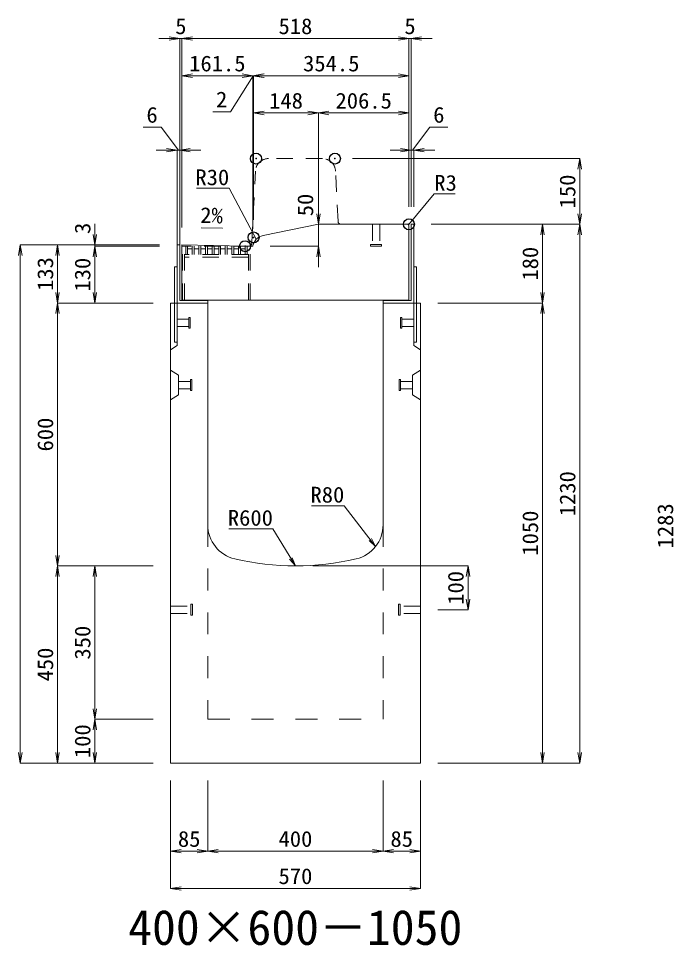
# Model space of a CAD drawing. Units: millimetres at full size. Extents: x -1809 to 57027, y -20349 to 17321.
# Drawn here: x 36436 to 37931, y -13612 to -11496 of the extents above; entities that cross this region are included whole.
import ezdxf
from ezdxf.enums import TextEntityAlignment as Align

# ---------------------------------------------------------------- set-up
doc = ezdxf.new("R2010")
doc.units = ezdxf.units.MM
doc.header["$LTSCALE"] = 50
doc.header["$PDMODE"] = 32
doc.header["$PDSIZE"] = 25
doc.linetypes.add('USER1', pattern=[2, 1, -1])
doc.linetypes.add('USER2', pattern=[1.35, 0.75, -0.6])
for name, color, linetype, lineweight in [('インサート', 3, 'USER2', 9), ('グレーチング', 7, 'USER2', 5), ('受枠', 3, 'Continuous', 5), ('寸法線', 7, 'Continuous', 13), ('引出線', 4, 'Continuous', 13), ('本体', 2, 'Continuous', 13)]:
    doc.layers.add(name, color=color, linetype=linetype, lineweight=lineweight)
doc.layers.add('作業エリア', color=11, linetype='Continuous')
doc.layers.add('文字', color=7, linetype='Continuous')
doc.styles.add('ＭＳ 明朝', font='')
doc.styles.get('ＭＳ 明朝').set_extended_font_data('MS Mincho')

# ---------------------------------------------------------------- blocks, each defined once
blk = doc.blocks.new('open_arrow')
at = {"color": 0, "linetype": 'Continuous', "lineweight": -2}
blk.add_lwpolyline([(7.5, 1.25), (0, 0), (7.5, -1.25)], dxfattribs=at)

msp = doc.modelspace()

# ---------------------------------------------------------------- linework, layer by layer
at = {"layer": 'インサート'}
for p, q in [((37243.74, -11966.05), (37243.74, -12012.05)), ((37243.74, -11966.05), (37260.74, -11966.05)), ((37260.74, -11966.05), (37260.74, -12012.05)), ((37239.74, -12016.05), (37239.74, -12012.05)), ((37239.74, -12012.05), (37264.74, -12012.05)), ((37239.74, -12016.05), (37264.74, -12016.05)), ((37264.74, -12012.05), (37264.74, -12016.05)), ((36798.24, -12182.55), (36825.24, -12182.55)), ((36798.24, -12182.55), (36798.24, -12199.55)), ((36828.24, -12178.55), (36825.24, -12178.55)), ((36825.24, -12178.55), (36825.24, -12203.55)), ((36828.24, -12203.55), (36828.24, -12178.55)), ((37308.24, -12178.55), (37311.24, -12178.55)), ((37308.24, -12203.55), (37308.24, -12178.55)), ((37311.24, -12178.55), (37311.24, -12203.55)), ((37338.24, -12182.55), (37311.24, -12182.55)), ((37338.24, -12182.55), (37338.24, -12199.55)), ((36798.24, -12199.55), (36825.24, -12199.55)), ((36825.24, -12203.55), (36828.24, -12203.55)), ((37311.24, -12203.55), (37308.24, -12203.55)), ((37338.24, -12199.55), (37311.24, -12199.55)), ((36801.44, -12324.55), (36828.44, -12324.55)), ((36801.44, -12324.55), (36801.44, -12341.55)), ((36831.44, -12320.55), (36828.44, -12320.55)), ((36828.44, -12320.55), (36828.44, -12345.55)), ((36831.44, -12345.55), (36831.44, -12320.55)), ((37305.04, -12320.55), (37308.04, -12320.55)), ((37305.04, -12345.55), (37305.04, -12320.55)), ((37308.04, -12320.55), (37308.04, -12345.55)), ((37335.04, -12324.55), (37308.04, -12324.55)), ((37335.04, -12324.55), (37335.04, -12341.55)), ((36801.44, -12341.55), (36828.44, -12341.55)), ((36828.44, -12345.55), (36831.44, -12345.55)), ((37308.04, -12345.55), (37305.04, -12345.55)), ((37335.04, -12341.55), (37308.04, -12341.55)), ((36783.24, -12837.55), (36829.24, -12837.55)), ((36783.24, -12854.55), (36783.24, -12837.55)), ((36829.24, -12858.55), (36829.24, -12833.55)), ((36829.24, -12833.55), (36833.24, -12833.55)), ((36833.24, -12858.55), (36833.24, -12833.55)), ((37303.24, -12833.55), (37307.24, -12833.55)), ((37303.24, -12833.55), (37303.24, -12858.55)), ((37307.24, -12833.55), (37307.24, -12858.55)), ((37353.24, -12837.55), (37307.24, -12837.55)), ((37353.24, -12837.55), (37353.24, -12854.55)), ((36783.24, -12854.55), (36829.24, -12854.55)), ((36833.24, -12858.55), (36829.24, -12858.55)), ((37307.24, -12858.55), (37303.24, -12858.55)), ((37353.24, -12854.55), (37307.24, -12854.55))]:
    msp.add_line(p, q, dxfattribs=at)
at = {"layer": 'グレーチング'}
for p, q in [((36810.24, -12139.05), (36810.24, -12016.05)), ((36965.24, -12016.05), (36810.24, -12016.05)), ((36814.74, -12139.05), (36814.74, -12016.05)), ((36817.74, -12035.05), (36817.74, -12016.05)), ((36822.24, -12035.05), (36822.24, -12016.05)), ((36832.8, -12035.05), (36832.8, -12016.05)), ((36837.3, -12035.05), (36837.3, -12016.05)), ((36847.85, -12035.05), (36847.85, -12016.05)), ((36852.35, -12035.05), (36852.35, -12016.05)), ((36862.91, -12035.05), (36862.91, -12016.05)), ((36867.41, -12035.05), (36867.41, -12016.05)), ((36877.96, -12035.05), (36877.96, -12016.05)), ((36882.46, -12035.05), (36882.46, -12016.05)), ((36893.02, -12035.05), (36893.02, -12016.05)), ((36897.52, -12035.05), (36897.52, -12016.05)), ((36908.07, -12035.05), (36908.07, -12016.05)), ((36912.57, -12035.05), (36912.57, -12016.05)), ((36923.13, -12035.05), (36923.13, -12016.05)), ((36927.63, -12035.05), (36927.63, -12016.05)), ((36938.19, -12035.05), (36938.19, -12016.05)), ((36942.69, -12035.05), (36942.69, -12016.05)), ((36953.24, -12035.05), (36953.24, -12016.05)), ((36957.74, -12035.05), (36957.74, -12016.05)), ((36960.74, -12139.05), (36960.74, -12016.05)), ((36965.24, -12139.05), (36965.24, -12016.05)), ((36960.74, -12035.05), (36814.74, -12035.05)), ((36832.8, -12022.05), (36822.24, -12022.05)), ((36847.85, -12022.05), (36837.3, -12022.05)), ((36862.91, -12022.05), (36852.35, -12022.05)), ((36877.96, -12022.05), (36867.41, -12022.05)), ((36893.02, -12022.05), (36882.46, -12022.05)), ((36908.07, -12022.05), (36897.52, -12022.05)), ((36923.13, -12022.05), (36912.57, -12022.05)), ((36938.19, -12022.05), (36927.63, -12022.05)), ((36953.24, -12022.05), (36942.69, -12022.05)), ((36960.74, -12041.05), (36814.74, -12041.05))]:
    msp.add_line(p, q, dxfattribs=at)
at = {"layer": '作業エリア'}
for p in [(36978.24, -11816.05), (37158.24, -11816.05), (37327.24, -11966.05), (36972.74, -11996.05), (36953.24, -12016.05)]:
    msp.add_point(p, dxfattribs=at)
at = {"layer": '受枠'}
for p, q in [((37332.24, -11966.05), (37338.24, -11966.05)), ((37332.24, -12140.05), (37332.24, -11966.05)), ((37338.24, -12235.05), (37338.24, -11966.05)), ((36804.24, -12013.05), (36798.24, -12013.05)), ((36798.24, -12235.05), (36798.24, -12013.05)), ((36804.24, -12140.05), (36804.24, -12013.05)), ((36798.24, -12063.05), (36792.24, -12063.05)), ((36792.24, -12235.05), (36792.24, -12063.05)), ((37338.24, -12063.05), (37344.24, -12063.05)), ((37344.24, -12235.05), (37344.24, -12063.05)), ((36868.24, -12140.05), (36804.24, -12140.05)), ((36868.24, -12146.05), (36868.24, -12140.05)), ((37268.24, -12140.05), (37332.24, -12140.05)), ((37268.24, -12146.05), (37268.24, -12140.05)), ((36868.24, -12146.05), (36798.24, -12146.05)), ((37268.24, -12146.05), (37338.24, -12146.05)), ((36798.24, -12235.05), (36792.24, -12235.05)), ((37338.24, -12235.05), (37344.24, -12235.05))]:
    msp.add_line(p, q, dxfattribs=at)
at = {"layer": '寸法線'}
for p, q in [((36857.24, -11541.93), (36756.24, -11541.93)), ((36804.24, -11973.03), (36804.24, -11541.93)), ((37327.24, -11541.93), (36809.24, -11541.93)), ((36809.24, -11973.25), (36809.24, -11541.93)), ((36809.24, -11973.25), (36809.24, -11541.93)), ((37279.24, -11541.93), (37380.24, -11541.93)), ((37327.24, -11926.03), (37327.24, -11541.93)), ((37327.24, -11926.03), (37327.24, -11541.93)), ((37332.24, -11926.03), (37332.24, -11541.93)), ((37018.81, -11626.93), (36809.24, -11626.93)), ((36809.24, -11973.25), (36809.24, -11626.93)), ((36971.78, -11626.93), (36920.05, -11709.16)), ((37020.74, -11626.93), (36922.81, -11626.93)), ((36970.81, -11976.03), (36970.81, -11626.93)), ((37327.24, -11626.93), (36972.74, -11626.93)), ((36972.74, -11956.03), (36972.74, -11626.93)), ((37327.24, -11926.03), (37327.24, -11626.93)), ((36970.81, -11976.03), (36970.81, -11673.47)), ((36972.74, -11956.03), (36972.74, -11671.93)), ((36920.05, -11709.16), (36879.64, -11709.16)), ((36972.74, -11711.93), (37120.74, -11711.93)), ((36972.74, -11956.03), (36972.74, -11711.93)), ((37120.74, -11926.03), (37120.74, -11711.93)), ((37120.74, -11711.93), (37327.24, -11711.93)), ((37120.74, -11926.03), (37120.74, -11711.93)), ((37327.24, -11926.03), (37327.24, -11711.93)), ((36761.62, -11744.13), (36720.39, -11744.13)), ((36801.24, -11796.93), (36761.62, -11744.13)), ((37335.24, -11796.93), (37374.86, -11744.13)), ((37374.86, -11744.13), (37416.09, -11744.13)), ((36852.24, -11796.93), (36750.24, -11796.93)), ((36798.24, -12058.03), (36798.24, -11796.93)), ((36804.24, -12058.03), (36804.24, -11796.93)), ((37284.24, -11796.93), (37386.24, -11796.93)), ((37332.24, -11926.03), (37332.24, -11796.93)), ((37338.24, -11926.03), (37338.24, -11796.93)), ((37198.26, -11816.05), (37717.02, -11816.05)), ((37717.02, -11816.05), (37717.02, -11966.05)), ((37120.74, -11918.05), (37120.74, -12064.05)), ((36610.3, -11965.05), (36610.3, -12064.05)), ((37378.26, -11966.05), (37632.02, -11966.05)), ((37378.26, -11966.05), (37717.02, -11966.05)), ((37378.26, -11966.05), (37717.02, -11966.05)), ((37632.02, -11966.05), (37632.02, -12146.05)), ((37717.02, -11966.05), (37717.02, -13196.05)), ((36440.3, -13196.05), (36440.3, -12013.05)), ((36758.22, -12013.05), (36440.3, -12013.05)), ((36525.3, -12013.05), (36525.3, -12146.05)), ((36758.22, -12013.05), (36525.3, -12013.05)), ((36758.22, -12013.05), (36610.3, -12013.05)), ((36758.22, -12016.05), (36610.3, -12016.05)), ((36610.3, -12016.05), (36610.3, -12146.05)), ((36758.22, -12016.05), (36610.3, -12016.05)), ((37010.83, -12016.05), (37120.74, -12016.05)), ((36743.22, -12146.05), (36525.3, -12146.05)), ((36525.3, -12146.05), (36525.3, -12746.05)), ((36743.22, -12146.05), (36525.3, -12146.05)), ((36743.22, -12146.05), (36610.3, -12146.05)), ((37393.26, -12146.05), (37632.02, -12146.05)), ((37393.26, -12146.05), (37632.02, -12146.05)), ((37632.02, -12146.05), (37632.02, -13196.05)), ((36743.22, -12746.05), (36525.3, -12746.05)), ((36525.3, -13196.05), (36525.3, -12746.05)), ((36743.22, -12746.05), (36525.3, -12746.05)), ((36610.3, -12746.05), (36610.3, -13096.05)), ((36743.22, -12746.05), (36610.3, -12746.05)), ((37108.26, -12746.05), (37462.02, -12746.05)), ((37462.02, -12746.05), (37462.02, -12846.05)), ((37393.26, -12846.05), (37462.02, -12846.05)), ((36743.22, -13096.05), (36610.3, -13096.05)), ((36610.3, -13096.05), (36610.3, -13196.05)), ((36743.22, -13096.05), (36610.3, -13096.05)), ((36743.22, -13196.05), (36440.3, -13196.05)), ((36743.22, -13196.05), (36525.3, -13196.05)), ((36743.22, -13196.05), (36610.3, -13196.05)), ((37393.26, -13196.05), (37632.02, -13196.05)), ((37393.26, -13196.05), (37717.02, -13196.05)), ((36783.24, -13236.07), (36783.24, -13397.21)), ((36783.24, -13236.07), (36783.24, -13482.21)), ((36868.24, -13236.07), (36868.24, -13397.21)), ((36868.24, -13236.07), (36868.24, -13397.21)), ((37268.24, -13236.07), (37268.24, -13397.21)), ((37268.24, -13236.07), (37268.24, -13397.21)), ((37353.24, -13236.07), (37353.24, -13397.21)), ((37353.24, -13236.07), (37353.24, -13482.21)), ((36783.24, -13397.21), (36868.24, -13397.21)), ((36868.24, -13397.21), (37268.24, -13397.21)), ((37268.24, -13397.21), (37353.24, -13397.21)), ((36783.24, -13482.21), (37353.24, -13482.21))]:
    msp.add_line(p, q, dxfattribs=at)
at = {"layer": '引出線'}
for points in [[(36978.84, -12000.19), (36917.12, -11883.9), (36842.45, -11883.9)], [(37326.36, -11966.93), (37385.09, -11896.57), (37432.81, -11896.57)], [(36901.91, -11974.88), (36853.17, -11973.91), (36901.91, -11974.88)], [(37251, -12701.63), (37179.74, -12608.52), (37105.07, -12608.52)], [(37068.24, -12746.05), (37016.88, -12661.3), (36915.87, -12661.3)]]:
    msp.add_lwpolyline(points, dxfattribs=at)
at = {"layer": '本体', "linetype": 'USER2', "lineweight": 9}
for p, q in [((37129.7, -11816.05), (37006.78, -11816.05)), ((36968.57, -12009.4), (36976.82, -11844.56)), ((37165.41, -11959.4), (37159.67, -11844.56)), ((36798.24, -12146.05), (36798.24, -12243.05)), ((37338.24, -12146.05), (37338.24, -12243.05)), ((36798.24, -12243.05), (36783.24, -12252.55)), ((37338.24, -12243.05), (37353.24, -12252.55))]:
    msp.add_line(p, q, dxfattribs=at)
at = {"layer": '本体'}
for p, q in [((37120.74, -11966.05), (36994.43, -11991.66)), ((37324.24, -11966.05), (37120.74, -11966.05)), ((37327.24, -12139.05), (37327.24, -11969.05)), ((36809.24, -12139.05), (36809.24, -12013.27)), ((36809.24, -12013.27), (36953.24, -12016.05)), ((36953.24, -12016.05), (36970.81, -12016.05)), ((37327.24, -12139.05), (36809.24, -12139.05)), ((36783.24, -12146.05), (36783.24, -13196.05)), ((36868.24, -12146.05), (36783.24, -12146.05)), ((36868.24, -12146.05), (36868.24, -12652.02)), ((37268.24, -12652.02), (37268.24, -12146.05)), ((37353.24, -12146.05), (37268.24, -12146.05)), ((37353.24, -13196.05), (37353.24, -12146.05)), ((36783.24, -13196.05), (37353.24, -13196.05))]:
    msp.add_line(p, q, dxfattribs=at)
at = {"layer": '本体', "lineweight": 9}
for p, q in [((36783.24, -12299.05), (36801.44, -12310.55)), ((36801.44, -12310.55), (36801.44, -12355.55)), ((37353.24, -12299.05), (37335.04, -12310.55)), ((37335.04, -12310.55), (37335.04, -12355.55)), ((36783.24, -12367.05), (36801.44, -12355.55)), ((37353.24, -12367.05), (37335.04, -12355.55))]:
    msp.add_line(p, q, dxfattribs=at)
at = {"layer": '本体', "linetype": 'USER1', "lineweight": 15}
for p, q in [((36868.24, -12652.02), (36868.24, -13096.05)), ((37268.24, -12652.02), (37268.24, -13096.05)), ((36868.24, -13096.05), (37268.24, -13096.05))]:
    msp.add_line(p, q, dxfattribs=at)
at = {"layer": '本体', "linetype": 'USER2', "lineweight": 9}
for centre, radius, start, end in [((37006.78, -11846.05), 30, 90, 177.13759), ((37129.7, -11846.05), 30, 2.86241, 90), ((37172.4, -11959.05), 7, 182.86241, 270), ((36961.58, -12009.05), 7, 270, 357.13759)]:
    msp.add_arc(centre, radius, start, end, dxfattribs=at)
at = {"layer": '本体'}
for centre, radius, start, end in [((37324.24, -11969.05), 3, 0, 90), ((37000.39, -12021.06), 30, 101.45875, 170.39512), ((36948.24, -12652.02), 80, 180, 256.65764), ((37188.24, -12652.02), 80, 283.34236, 0), ((37068.24, -12146.05), 600, 256.65764, 283.34236)]:
    msp.add_arc(centre, radius, start, end, dxfattribs=at)

# ---------------------------------------------------------------- block references
at = {"layer": '寸法線', "xscale": 3.2, "yscale": 3.2}
for p, rotation in [((36804.24, -11541.93), 180), ((37327.24, -11541.93), 180), ((37327.24, -11541.93), 180), ((36970.81, -11626.93), 180), ((37327.24, -11626.93), 180), ((37120.74, -11711.93), 180), ((37327.24, -11711.93), 180), ((36798.24, -11796.93), 180), ((37332.24, -11796.93), 180), ((37717.02, -11816.05), 270), ((37120.74, -11966.05), 90), ((37717.02, -11966.05), 90), ((37632.02, -11966.05), 270), ((37717.02, -11966.05), 270), ((36610.3, -12013.05), 90), ((36440.3, -12013.05), 270), ((36525.3, -12013.05), 270), ((36610.3, -12016.05), 270), ((36610.3, -12016.05), 270), ((37120.74, -12016.05), 270), ((36525.3, -12146.05), 90), ((36610.3, -12146.05), 90), ((37632.02, -12146.05), 90), ((36525.3, -12146.05), 270), ((37632.02, -12146.05), 270), ((36525.3, -12746.05), 90), ((36525.3, -12746.05), 270), ((36610.3, -12746.05), 270), ((37462.02, -12746.05), 270), ((37462.02, -12846.05), 90), ((36610.3, -13096.05), 90), ((36610.3, -13096.05), 270), ((36440.3, -13196.05), 90), ((36525.3, -13196.05), 90), ((36610.3, -13196.05), 90), ((37632.02, -13196.05), 90), ((37717.02, -13196.05), 90), ((36868.24, -13397.21), 180), ((37268.24, -13397.21), 180), ((37353.24, -13397.21), 180), ((37353.24, -13482.21), 180)]:
    msp.add_blockref('open_arrow', p, dxfattribs=dict(at, rotation=rotation))
for p in [(36809.24, -11541.93), (36809.24, -11541.93), (37332.24, -11541.93), (36809.24, -11626.93), (36970.81, -11626.93), (36972.74, -11626.93), (36972.74, -11626.93), (36972.74, -11711.93), (37120.74, -11711.93), (36804.24, -11796.93), (37338.24, -11796.93), (36783.24, -13397.21), (36868.24, -13397.21), (37268.24, -13397.21), (36783.24, -13482.21)]:
    msp.add_blockref('open_arrow', p, dxfattribs=at)
at = {"layer": '引出線'}
for p, xscale, yscale, rotation in [((36901.91, -11974.88), 0.16, 0.16, 178.9), ((37326.36, -11966.93), 0.16, 0.16, 50.2), ((36978.84, -12000.19), 0.16, 0.16, 118), ((37251, -12701.63), 2.67, 2.67, 127.4), ((37068.24, -12746.05), 2.67, 2.67, 121.2)]:
    msp.add_blockref('open_arrow', p, dxfattribs=dict(at, xscale=xscale, yscale=yscale, rotation=rotation))

# ---------------------------------------------------------------- texts
at = {"layer": '寸法線', "style": 'ＭＳ 明朝', "width": 1.05}
for s, p in [('5', (36806.74, -11513.91)), ('518', (37068.24, -11513.91)), ('5', (37329.74, -11513.91)), ('161.5', (36890.03, -11598.91)), ('354.5', (37149.99, -11598.91)), ('2', (36899.84, -11681.14)), ('148', (37046.74, -11683.91)), ('206.5', (37223.99, -11683.91)), ('6', (36741.01, -11716.11)), ('6', (37395.47, -11716.11)), ('85', (36825.74, -13369.19)), ('400', (37068.24, -13369.19)), ('85', (37310.74, -13369.19)), ('570', (37068.24, -13454.19))]:
    msp.add_text(s, height=36.03, dxfattribs=at).set_placement(p, align=Align.MIDDLE_CENTER)
for s, p in [('150', (37689, -11891.05)), ('50', (37090.74, -11921.99)), ('3', (36582.3, -11975.23)), ('180', (37604, -12056.05)), ('133', (36497.28, -12079.55)), ('130', (36582.28, -12081.05)), ('600', (36497.28, -12446.05)), ('1230', (37689, -12581.05)), ('1283', (37912.28, -12654.55)), ('1050', (37604, -12671.05)), ('100', (37434, -12796.05)), ('350', (36582.28, -12921.05)), ('450', (36497.28, -12971.05)), ('100', (36582.28, -13146.05))]:
    msp.add_text(s, height=36.03, rotation=90, dxfattribs=at).set_placement(p, align=Align.MIDDLE_CENTER)
at = {"layer": '引出線', "style": 'ＭＳ 明朝', "width": 1.05}
for s, p in [('R30', (36917.12, -11840.7)), ('R80', (37179.74, -12565.32)), ('R600', (37016.88, -12618.1))]:
    msp.add_text(s, height=36.03, dxfattribs=at).set_placement(p, align=Align.TOP_RIGHT)
msp.add_text('R3', height=36.03, dxfattribs=at).set_placement((37385.09, -11853.37), align=Align.TOP_LEFT)
msp.add_text('2%', height=36.03, rotation=358.854, dxfattribs=at).set_placement((36902.85, -11927.99), align=Align.TOP_RIGHT)
at = {"layer": '文字', "style": 'ＭＳ 明朝'}
msp.add_text('400×600－1050', height=80.06, dxfattribs=at).set_placement((37067.76, -13571.03), align=Align.MIDDLE_CENTER)

doc.saveas('drawing.dxf')
